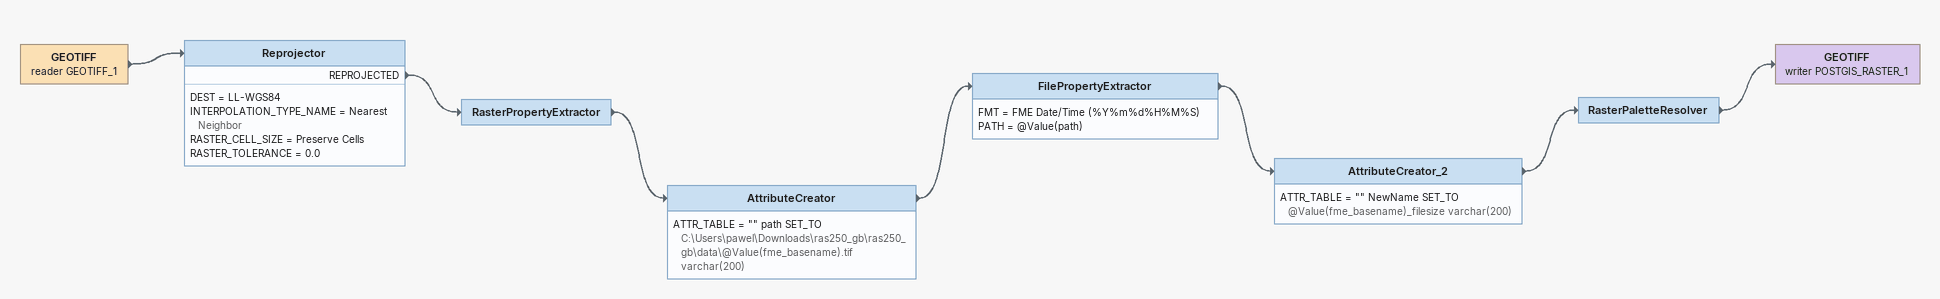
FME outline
GEOTIFF (reader GEOTIFF_1)
    -> Reprojector
Reprojector
    DEST = LL-WGS84
    INTERPOLATION_TYPE_NAME = Nearest Neighbor
    RASTER_CELL_SIZE = Preserve Cells
    RASTER_TOLERANCE = 0.0
    REPROJECTED -> RasterPropertyExtractor
RasterPropertyExtractor
    -> AttributeCreator
AttributeCreator
    ATTR_TABLE = "" path SET_TO C:\Users\pawel\Downloads\ras250_gb\ras250_gb\data\@Value(fme_basename).tif varchar(200)
    -> FilePropertyExtractor
FilePropertyExtractor
    FMT = FME Date/Time (%Y%m%d%H%M%S)
    PATH = @Value(path)
    -> AttributeCreator_2
AttributeCreator_2
    ATTR_TABLE = "" NewName SET_TO @Value(fme_basename)_filesize varchar(200)
    -> RasterPaletteResolver
RasterPaletteResolver
    -> GEOTIFF (writer POSTGIS_RASTER_1)
GEOTIFF (writer POSTGIS_RASTER_1)
